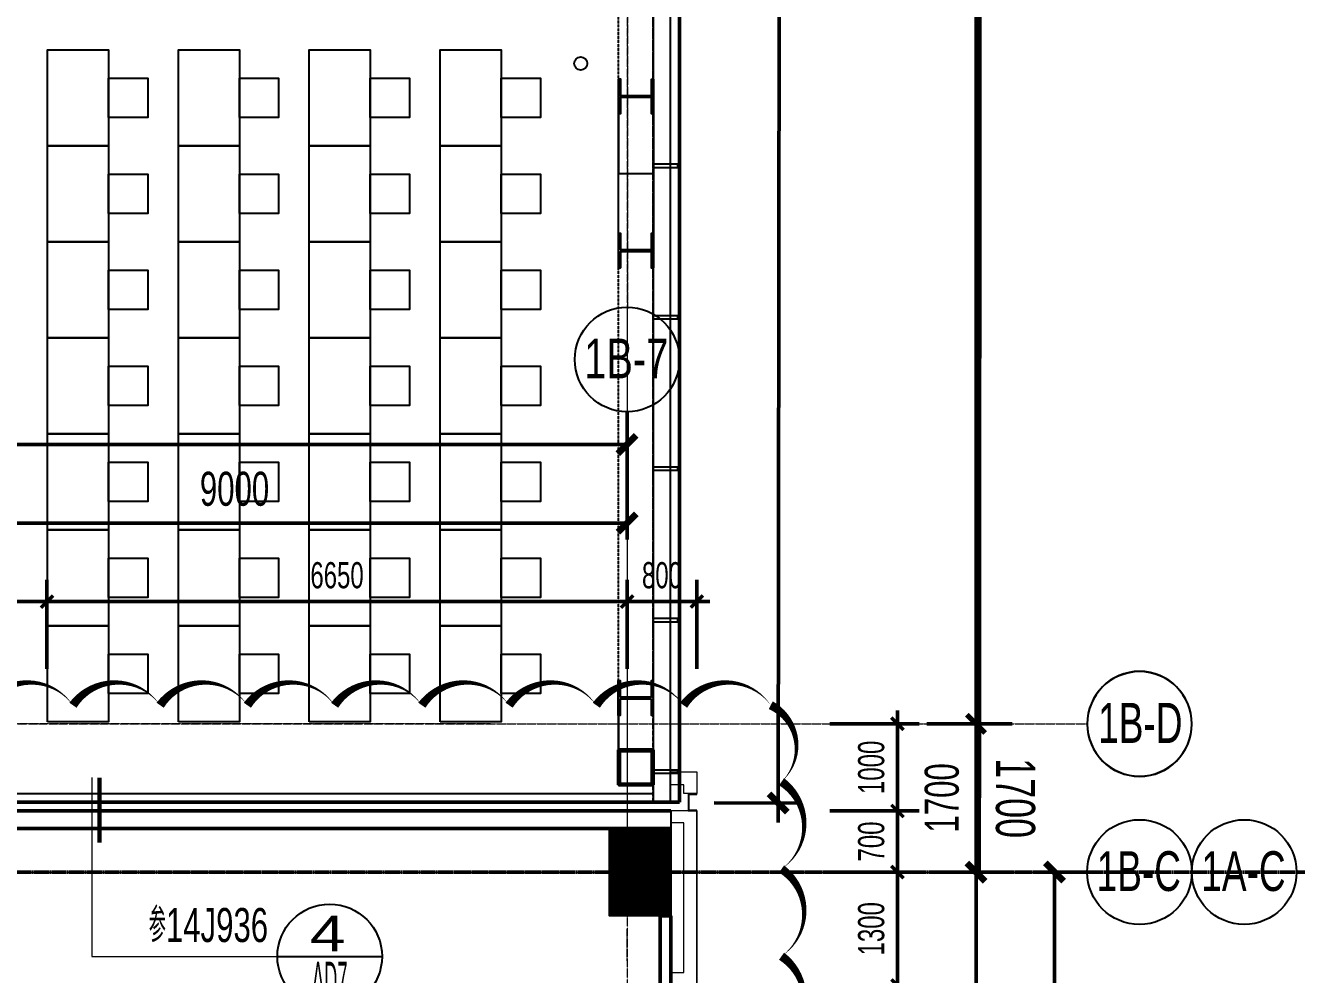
# Model space of a CAD drawing. Header units: millimetres. Extents: x 285006 to 3037698, y -2820855 to 192241.
# Drawn here: x 1102100 to 1116672, y 51791 to 62669 of the extents above; entities that cross this region are included whole.
import ezdxf
from ezdxf.enums import TextEntityAlignment as Align
from ezdxf.xclip import XClip

# ---------------------------------------------------------------- set-up
doc = ezdxf.new("R2010")
doc.units = ezdxf.units.MM
doc.header["$XCLIPFRAME"] = 2
doc.header["$PDMODE"] = 35
doc.header["$PDSIZE"] = -0.1
for name, pattern in [('1#B-6F$0$DOTE', [2.42, 2, -0.2, 0.02, -0.2]), ('1#C-6F$0$ACAD_ISO04W100', [30, 24, -3, 0, -3]), ('1#C-6F$0$CONTINOUS', [0]), ('1#C-6F$0$DASH', [0.35, 0.25, -0.1]), ('1#C-6F$0$DASHED2', [0.375, 0.25, -0.125]), ('1#C-6F$0$DOTE', [2.42, 2, -0.2, 0.02, -0.2]), ('ACAD_ISO02W100', [15, 12, -3]), ('DASH', [0.35, 0.25, -0.1]), ('GRID-1B-4~RF$0$DOTE', [2.42, 2, -0.2, 0.02, -0.2]), ('WALL-1C-6F-1$0$CONTINOUS', [0])]:
    doc.linetypes.add(name, pattern=pattern)
for name, color, linetype, lineweight in [('1#B-6F$0$A-ANNO-GRID', 10, '1#B-6F$0$DOTE', 18), ('1#B-6F$0$A-ANNO-GRID-DIMS', 117, 'Continuous', 18), ('1#B-6F$0$A-ANNO-SYMB', 4, 'Continuous', 25), ('1#B-6F$0$A-ANNO-TEXT', 7, 'Continuous', 25), ('1#B-6F$0$A-SHET-TEXT', 7, 'Continuous', 25), ('1#C-6F$0$A-ANNO-GRID', 10, '1#C-6F$0$DOTE', 18), ('1#C-6F$0$A-ANNO-GRID-DIMS', 117, 'Continuous', 18), ('1#C-6F$0$A-ANNO-SYMB', 4, 'Continuous', 25), ('1#C-6F$0$A-ANNO-TEXT', 7, 'Continuous', 25), ('1#C-6F$0$A-SHET-TEXT', 7, 'Continuous', 25), ('A-WALL-TEMP', 2, 'ACAD_ISO02W100', 50), ('DIM-1B-6F$0$A-ANNO-DIMS', 73, 'Continuous', 18), ('EXWALL-1B-6F$0$A-FLOR-UNDR', 11, 'Continuous', 18), ('EXWALL-1B-6F$0$A-SECT-MOLD1', 1, 'Continuous', 15), ('EXWALL-1B-6F$0$A-WALL-STON', 31, 'Continuous', 18), ('GRID-1B-4~RF$0$A-ANNO-GRID', 10, 'GRID-1B-4~RF$0$DOTE', 18), ('GRID-1B-4~RF$0$A-ANNO-GRID-DIMS', 117, 'Continuous', 18), ('GRID-1B-4~RF$0$A-ANNO-SYMB', 4, 'Continuous', 25), ('GRID-1B-4~RF$0$A-ANNO-TEXT', 7, 'Continuous', 25), ('GRID-1B-4~RF$0$A-SHET-TEXT', 7, 'Continuous', 25), ('WALL-1A1B-6F$0$A-WALL', 2, 'Continuous', 50), ('WALL-1C-6F-1$0$A-FLOR-UNDR', 11, 'Continuous', 18), ('WALL-1C-6F-1$0$A-WALL-GLAZ', 142, 'Continuous', 18), ('板边洞口-1C-6F$0$A-HOLE', 5, 'Continuous', 25), ('索引-1A1B-6F1$0$A-ANNO-BREA', 13, 'Continuous', 18), ('索引-1A1B-6F1$0$A-ANNO-SYMB', 4, 'Continuous', 25), ('索引-1A1B-6F1$0$A-ANNO-TEXT', 7, 'Continuous', 25)]:
    doc.layers.add(name, color=color, linetype=linetype, lineweight=lineweight)
for name, color, linetype in [('1#C-6F$0$0-XREF', 7, 'Continuous'), ('1#C-6F$0$0YG', 120, '1#C-6F$0$ACAD_ISO04W100'), ('1#C-6F$0$A-WALL', 2, 'Continuous'), ('1#C-6F$0$S-W-BEAMLINE', 4, '1#C-6F$0$DASHED2'), ('20230731变更修改', 41, 'Continuous'), ('4玻璃幕墙', 1, 'Continuous'), ('6铝型材', 8, 'Continuous'), ('COL-1A1B-4~12$0$S-PUB-COL', 6, 'Continuous'), ('COL-1A1B-4~12$0$S-PUB-COLHATCH', 8, 'Continuous'), ('FURN-1C-7F$0$I-FURN', 252, 'Continuous'), ('WALL-地台', 8, 'Continuous'), ('索引-1A1B-6F1$0$PUB_SYMB_TEXT', 7, 'Continuous')]:
    doc.layers.add(name, color=color, linetype=linetype)
doc.layers.add('1#C-6F$0$20201221墙身范围', color=6, linetype='Continuous', plot=False)
doc.styles.add('1#B-6F$0$HYGB2014', font='hygbsz.shx', dxfattribs={"width": 0.7, "bigfont": 'hygbhz.shx'})
doc.styles.add('1#B-6F$0$STANDARD', font='hygbsz.shx', dxfattribs={"width": 0.7, "bigfont": 'hygbhz.shx'})
doc.styles.add('1#C-6F$0$GPSHT', font='', dxfattribs={"width": 0.8})
doc.styles.add('1#C-6F$0$HYGB2014', font='hygbsz.shx', dxfattribs={"width": 0.7, "bigfont": 'hygbhz.shx'})
doc.styles.add('1#C-6F$0$HYGBSZ', font='hygbsz', dxfattribs={"width": 0.7, "bigfont": 'hygbhz'})
doc.styles.add('1#C-6F$0$Standard', font='gbenor.shx', dxfattribs={"bigfont": 'gbcbig.shx'})
doc.styles.add('DIM-1B-6F$0$HYGB2014', font='hygbsz.shx', dxfattribs={"width": 0.7, "bigfont": 'hygbhz.shx'})
doc.styles.add('GRID-1B-4~RF$0$HYGB2014', font='hygbsz.shx', dxfattribs={"width": 0.7, "bigfont": 'hygbhz.shx'})
doc.styles.add('GRID-1B-4~RF$0$STANDARD', font='hygbsz.shx', dxfattribs={"width": 0.7, "bigfont": 'hygbhz.shx'})
doc.styles.add('索引-1A1B-6F1$0$COMP', font='COMPLEX.shx', dxfattribs={"bigfont": 'hztxt'})
doc.styles.add('索引-1A1B-6F1$0$HYGB2014', font='hygbsz.shx', dxfattribs={"width": 0.7, "bigfont": 'hygbhz.shx'})
doc.styles.get('1#C-6F$0$GPSHT').set_extended_font_data('SimSun')
doc.linetypes.add('1#C-6F$0$HY_LINE', pattern='A,1,-0.08,["HY",1#C-6F$0$GPSHT,S=0.1,R=0,X=-0.05,Y=-0.05],-0.15', length=1.23)
doc.dimstyles.new('1#B-6F$0$HYDIMN150', dxfattribs={"dimscale": 1.5, "dimtxt": 300, "dimasz": 1, "dimexe": 250, "dimexo": 300, "dimgap": 0, "dimtad": 0, "dimdec": 0, "dimzin": 0, "dimdsep": 46, "dimtxsty": '1#B-6F$0$HYGB2014', "dimblk": '1#B-6F$0$_ArchTick', "dimcen": 0.09, "dimclrt": 7, "dimazin": 0, "dimtfac": 1, "dimtdec": 0, "dimtix": 1, "dimtmove": 2, "dimatfit": 3, "dimfxl": 1, "dimtvp": 1, "dimtolj": 1, "dimtzin": 0, "dimarcsym": 0})
doc.dimstyles.new('1#C-6F$0$DIMN150', dxfattribs={"dimscale": 1.5, "dimtxt": 260, "dimasz": 100, "dimexe": 150, "dimexo": 300, "dimgap": 100, "dimtad": 0, "dimdec": 0, "dimzin": 0, "dimdsep": 46, "dimtxsty": '1#C-6F$0$HYGBSZ', "dimblk": '1#C-6F$0$_ArchTick', "dimcen": 0.09, "dimdle": 150, "dimclrd": 256, "dimclre": 256, "dimclrt": 7, "dimazin": 0, "dimtfac": 1, "dimtdec": 0, "dimtix": 1, "dimtmove": 2, "dimatfit": 3, "dimldrblk": '1#C-6F$0$_ArchTick', "dimfxl": 250, "dimtvp": 1, "dimtolj": 1, "dimtzin": 0, "dimarcsym": 0})
doc.dimstyles.new('1#C-6F$0$HYDIMN150', dxfattribs={"dimscale": 1.5, "dimtxt": 300, "dimasz": 1, "dimexe": 250, "dimexo": 300, "dimgap": 0, "dimtad": 0, "dimdec": 0, "dimzin": 0, "dimdsep": 46, "dimtxsty": '1#C-6F$0$HYGB2014', "dimblk": '1#C-6F$0$_ArchTick', "dimcen": 0.09, "dimclrt": 7, "dimazin": 0, "dimtfac": 1, "dimtdec": 0, "dimtix": 1, "dimtmove": 2, "dimatfit": 3, "dimfxl": 1, "dimtvp": 1, "dimtolj": 1, "dimtzin": 0, "dimarcsym": 0})
doc.dimstyles.new('DIM-1B-6F$0$DIMN', dxfattribs={"dimtxt": 300, "dimasz": 100, "dimexe": 250, "dimexo": 300, "dimgap": 0, "dimtad": 0, "dimdec": 0, "dimzin": 0, "dimdsep": 46, "dimtxsty": 'DIM-1B-6F$0$HYGB2014', "dimblk": 'DIM-1B-6F$0$_archtick', "dimcen": 0.09, "dimdle": 150, "dimclrt": 7, "dimazin": 0, "dimtfac": 1, "dimtdec": 0, "dimtix": 1, "dimtmove": 2, "dimatfit": 3, "dimfxl": 1, "dimtvp": 1, "dimtolj": 1, "dimtzin": 0, "dimarcsym": 0})
doc.dimstyles.new('GRID-1B-4~RF$0$HYDIMN150', dxfattribs={"dimscale": 1.5, "dimtxt": 300, "dimasz": 1, "dimexe": 250, "dimexo": 300, "dimgap": 0, "dimtad": 0, "dimdec": 0, "dimzin": 0, "dimdsep": 46, "dimtxsty": 'GRID-1B-4~RF$0$HYGB2014', "dimblk": 'GRID-1B-4~RF$0$_archtick', "dimcen": 0.09, "dimclrt": 7, "dimazin": 0, "dimtfac": 1, "dimtdec": 0, "dimtix": 1, "dimtmove": 2, "dimatfit": 3, "dimfxl": 1, "dimtvp": 1, "dimtolj": 1, "dimtzin": 0, "dimarcsym": 0})

# ---------------------------------------------------------------- blocks, each defined once
blk = doc.blocks.new('WALL-1C-6F-1$0$mullion_____')
at = {"layer": '6铝型材'}
for p, q in [((-36798, -1713), (-36798, -1433)), ((-36798, -1433), (-36758, -1433)), ((-36758, -1713), (-36758, -1433)), ((-36798, -1713), (-36758, -1713)), ((-36778, -1713), (-36778, -1733))]:
    blk.add_line(p, q, dxfattribs=at)
blk = doc.blocks.new('WALL-1C-6F-1')
at = {"layer": '4玻璃幕墙'}
blk.add_lwpolyline([(98388635, 18768923), (98388635, 18793313)], dxfattribs=at)
at = {"layer": 'WALL-1C-6F-1$0$A-FLOR-UNDR', "linetype": 'WALL-1C-6F-1$0$CONTINOUS', "lineweight": -3, "ltscale": 3}
blk.add_line((98375185, 18769022), (98388435, 18769022), dxfattribs=at)
at = {"layer": 'WALL-地台', "linetype": 'DASH', "ltscale": 200}
for points in [[(98388435, 18768923), (98388435, 18793313)], [(98388735, 18768923), (98388735, 18793333)]]:
    blk.add_lwpolyline(points, dxfattribs=at)
at = {"layer": 'WALL-1C-6F-1$0$A-WALL-GLAZ', "lineweight": -3, "xscale": -1, "rotation": 89.99999957281068}
for p in [(98387002, 18739437), (98387002, 18737701), (98387002, 18735966), (98387002, 18734230), (98387002, 18732494)]:
    blk.add_blockref('WALL-1C-6F-1$0$mullion_____', p, dxfattribs=at)
blk = doc.blocks.new('1#C-6F$0$A$C346419F8')
at = {"layer": '1#C-6F$0$S-W-BEAMLINE', "color": 6, "linetype": '1#C-6F$0$CONTINOUS'}
for points in [[(0, 400), (0, 0), (400, 0), (400, 400)], [(20, 380), (20, 20), (380, 20), (380, 380)]]:
    blk.add_lwpolyline(points, close=True, dxfattribs=at)
blk = doc.blocks.new('1#C-6F$0$A$C13D20D7F')
at = {"layer": '1#C-6F$0$S-W-BEAMLINE', "color": 6, "linetype": '1#C-6F$0$CONTINOUS'}
blk.add_lwpolyline([(380, 200), (20, 200), (20, 13), (0, 13), (0, 413), (20, 413), (20, 225), (380, 225), (380, 413), (400, 413), (400, 13), (380, 13)], close=True, dxfattribs=at)
blk = doc.blocks.new('FURN-1C-7F$0$A$C16262FCD')
at = {"layer": 'FURN-1C-7F$0$I-FURN'}
for points in [[(-225, 700), (225, 700), (225, 1150), (-225, 1150)], [(-550, 0), (550, 0), (550, 700), (-550, 700)]]:
    blk.add_lwpolyline(points, close=True, dxfattribs=at)
blk = doc.blocks.new('A$C1E394068')
at = {"layer": 'FURN-1C-7F$0$I-FURN', "xscale": -0.9999999999999999, "rotation": 270}
for p in [(9789, -57478), (11289, -57478), (12789, -57478), (14289, -57478), (9789, -58578), (11289, -58578), (12789, -58578), (14289, -58578), (9789, -59678), (11289, -59678), (12789, -59678), (14289, -59678), (9789, -60778), (11289, -60778), (12789, -60778), (14289, -60778), (9789, -61878), (11289, -61878), (12789, -61878), (14289, -61878), (9789, -62978), (11289, -62978), (12789, -62978), (14289, -62978), (9789, -64078), (11289, -64078), (12789, -64078), (14289, -64078)]:
    blk.add_blockref('FURN-1C-7F$0$A$C16262FCD', p, dxfattribs=at)
blk = doc.blocks.new('A$C64C85CE8')
at = {"elevation": 0}
blk.add_lwpolyline([(80386.5, 23353.8), (94236.5, 23353.8), (94235.8, -30746.3), (80385.8, -30746.2)], close=True, dxfattribs=at)
at = {"layer": '1#C-6F$0$0YG', "color": 5, "linetype": '1#C-6F$0$HY_LINE', "ltscale": 3.5}
blk.add_circle((93105.2, -22278.8, 0), 75, dxfattribs=at)
at = {"layer": '1#C-6F$0$A-WALL', "color": 4, "linetype": '1#C-6F$0$DASH'}
for p, q in [((93535.8, -29350.8, 0), (93536.4, 22653.7, 0)), ((93935.8, -29350.8, 0), (93936.4, 22653.7, 0))]:
    blk.add_line(p, q, dxfattribs=at)
at = {"layer": '1#C-6F$0$S-W-BEAMLINE', "linetype": 'Continuous', "ltscale": 1.5}
for p, q in [((93535.8, -24224.1, 0), (93535.8, -22858, 0)), ((93935.8, -22858, 0), (93935.8, -24224.1, 0)), ((93535.8, -23541, 0), (93935.8, -23541.1, 0)), ((93535.7, -29750.8, 0), (93535.7, -30146.3, 0)), ((93935.7, -29750.8, 0), (93935.7, -30146.3, 0))]:
    blk.add_line(p, q, dxfattribs=at)
at = {"layer": '板边洞口-1C-6F$0$A-HOLE', "linetype": 'Continuous', "ltscale": 1.5, "elevation": 0}
blk.add_lwpolyline([(93935.7, -30746.8), (80685.7, -30746.7), (80686.3, 23053.3), (93936.3, 23053.2), (93935.7, -30746.8)], dxfattribs=at)
at = {"rotation": 359.999308722076}
blk.add_blockref('A$C1E394068', (77203.5, 34805.3, 0), dxfattribs=at)
at = {"layer": '1#C-6F$0$0-XREF', "ltscale": 1.5, "rotation": 359.999308722076}
for name, p in [('WALL-1C-6F-1', (-98294725.8, -18798481.9, 0)), ('1#C-6F$0$A$C13D20D7F', (93535.8, -22870.5, 0)), ('1#C-6F$0$A$C13D20D7F', (93535.8, -24636.6, 0)), ('1#C-6F$0$A$C13D20D7F', (93535.7, -29763.3, 0)), ('1#C-6F$0$A$C346419F8', (93535.7, -30546.3, 0))]:
    blk.add_blockref(name, p, dxfattribs=at)
blk = doc.blocks.new('1#C-6F$0$_axiso')
blk.add_circle((0, 0), 0.5)
at = {"layer": '1#C-6F$0$A-SHET-TEXT', "style": '1#C-6F$0$Standard', "width": 2.471841}
blk.add_attdef('A', text='', height=0.38, dxfattribs=at).set_placement((-0.41, -0.181), (0.395, -0.181), align=Align.FIT)
blk = doc.blocks.new('1#C-6F$0$_ArchTick')
at = {"const_width": 0.5}
blk.add_lwpolyline([(-0.7, -0.7), (0.7, 0.7)], dxfattribs=at)
blk = doc.blocks.new('*D550')
at = {"layer": '1#C-6F$0$A-ANNO-GRID-DIMS', "color": 0, "lineweight": -2, "transparency": 16777216}
for p, q in [((3479, 52600), (4413, 52600)), ((4038, 52600), (4038, 0)), ((3479, 0), (4413, 0))]:
    blk.add_line(p, q, dxfattribs=at)
at = {"layer": 'Defpoints', "color": 0, "transparency": 16777216}
for p in [(3029, 52600), (3029, 0), (4038, 0)]:
    blk.add_point(p, dxfattribs=at)
at = {"layer": '1#C-6F$0$A-ANNO-GRID-DIMS', "color": 0, "lineweight": -2, "transparency": 16777216, "xscale": 1.5, "yscale": 1.5, "zscale": 1.5}
for p, rotation in [((4038, 52600), 90), ((4038, 0), 270)]:
    blk.add_blockref('1#C-6F$0$_ArchTick', p, dxfattribs=dict(at, rotation=rotation))
at = {"layer": '1#C-6F$0$A-ANNO-GRID-DIMS', "color": 7, "lineweight": -3, "transparency": 16777216, "insert": (4450, 26300), "char_height": 450, "attachment_point": 5, "rotation": 270, "style": '1#C-6F$0$HYGB2014'}
blk.add_mtext('\\A1;52600', dxfattribs=at)
blk = doc.blocks.new('*D551')
at = {"layer": '1#C-6F$0$A-ANNO-GRID-DIMS', "color": 0, "lineweight": -2, "transparency": 16777216}
for p, q in [((3479, 0), (4413, 0)), ((4038, 0), (4038, -1700)), ((3479, -1700), (4413, -1700))]:
    blk.add_line(p, q, dxfattribs=at)
at = {"layer": 'Defpoints', "color": 0, "transparency": 16777216}
for p in [(3029, 0), (3029, -1700), (4038, -1700)]:
    blk.add_point(p, dxfattribs=at)
at = {"layer": '1#C-6F$0$A-ANNO-GRID-DIMS', "color": 0, "lineweight": -2, "transparency": 16777216, "xscale": 1.5, "yscale": 1.5, "zscale": 1.5}
for p, rotation in [((4038, 0), 90), ((4038, -1700), 270)]:
    blk.add_blockref('1#C-6F$0$_ArchTick', p, dxfattribs=dict(at, rotation=rotation))
at = {"layer": '1#C-6F$0$A-ANNO-GRID-DIMS', "color": 7, "lineweight": -3, "transparency": 16777216, "insert": (4450, -850), "char_height": 450, "attachment_point": 5, "rotation": 270, "style": '1#C-6F$0$HYGB2014'}
blk.add_mtext('\\A1;1700', dxfattribs=at)
blk = doc.blocks.new('*D703')
at = {"layer": '1#C-6F$0$20201221墙身范围', "lineweight": -2, "transparency": 16777216}
for p, q in [((1731, 20967), (1764, 43389)), ((1032, 43165), (1989, 43164)), ((1000, 21193), (1957, 21191))]:
    blk.add_line(p, q, dxfattribs=at)
at = {"layer": 'Defpoints', "color": 0, "transparency": 16777216}
for p in [(582, 43166, 0), (1764, 43164), (550, 21193, 0)]:
    blk.add_point(p, dxfattribs=at)
at = {"layer": '1#C-6F$0$20201221墙身范围', "lineweight": -2, "transparency": 16777216, "xscale": 150, "yscale": 150, "zscale": 150}
for p, rotation in [((1764, 43164), 89.91620037923103), ((1732, 21192), 269.916200379231)]:
    blk.add_blockref('1#C-6F$0$_ArchTick', p, dxfattribs=dict(at, rotation=rotation))
at = {"layer": '1#C-6F$0$20201221墙身范围', "color": 7, "transparency": 16777216, "insert": (1251, 32179), "char_height": 375, "attachment_point": 5, "rotation": 89.9162, "style": '1#C-6F$0$HYGBSZ'}
blk.add_mtext('\\A1;{\\fSimSun|b0|i0|c134|p2;\\W0.7;参墙身14}', dxfattribs=at)
blk = doc.blocks.new('A$C008C76B7')
at = {"color": 1}
blk.add_lwpolyline([(45714, -600), (45580, -600), (45580, -1400), (45700, -1400), (45700, -600)], dxfattribs=at)
blk = doc.blocks.new('索引-1A1B-6F1$0$_index')
blk.add_line((-0.5, 0), (0.5, 0))
blk.add_circle((0, 0), 0.5)
at = {"layer": '索引-1A1B-6F1$0$PUB_SYMB_TEXT', "style": '索引-1A1B-6F1$0$COMP'}
for tag, width, p, p2 in [('1', 2.333333, (-0.17, 0.05), (0.17, 0.05)), ('-', 1.166667, (-0.17, -0.39), (0.17, -0.39))]:
    blk.add_attdef(tag, text='', height=0.34, dxfattribs=dict(at, width=width)).set_placement(p, p2, align=Align.FIT)
blk = doc.blocks.new('索引-1A1B-6F1')
at = {"layer": '索引-1A1B-6F1$0$A-ANNO-BREA'}
for p, q in [((98381998, 18769205), (98381998, 18767155)), ((98381998, 18767155), (98384332, 18767155))]:
    blk.add_line(p, q, dxfattribs=at)
at = {"layer": '索引-1A1B-6F1$0$A-ANNO-BREA', "const_width": 50}
blk.add_lwpolyline([(98382086, 18768460), (98382086, 18769205)], dxfattribs=at)
at = {"layer": '索引-1A1B-6F1$0$A-ANNO-SYMB', "lineweight": -3}
ref = blk.add_blockref('索引-1A1B-6F1$0$_index', (98384726, 18767155), dxfattribs=dict(at, xscale=1200, yscale=1200, zscale=1200))
ref.add_attrib('1', '4', dxfattribs={"layer": '索引-1A1B-6F1$0$A-ANNO-TEXT', "height": 408, "style": '索引-1A1B-6F1$0$HYGB2014', "width": 1.4}).set_placement((98384499, 18767215), (98384907, 18767215), align=Align.FIT)
ref.add_attrib('-', 'AD7', dxfattribs={"layer": '索引-1A1B-6F1$0$A-ANNO-TEXT', "height": 408, "style": '索引-1A1B-6F1$0$HYGB2014', "width": 0.368421}).set_placement((98384522, 18766687), (98384930, 18766687), align=Align.FIT)
at = {"layer": '索引-1A1B-6F1$0$A-ANNO-TEXT', "style": '索引-1A1B-6F1$0$HYGB2014', "width": 0.7}
blk.add_text('参14J936', height=390, dxfattribs=at).set_placement((98384020, 18767203), align=Align.BOTTOM_RIGHT)
blk = doc.blocks.new('1#B-6F$0$_axiso')
blk.add_circle((0, 0), 0.5)
at = {"layer": '1#B-6F$0$A-SHET-TEXT', "style": '1#B-6F$0$STANDARD', "width": 2.471841}
blk.add_attdef('A', text='', height=0.38, dxfattribs=at).set_placement((-0.41, -0.181), (0.395, -0.181), align=Align.FIT)
blk = doc.blocks.new('1#B-6F$0$_ArchTick')
at = {"const_width": 0.4}
blk.add_lwpolyline([(-0.7, -0.7), (0.7, 0.7)], dxfattribs=at)
blk = doc.blocks.new('*D621')
at = {"layer": '1#B-6F$0$A-ANNO-GRID-DIMS', "color": 0, "lineweight": -2, "transparency": 16777216}
for p, q in [((3436, 52600), (4375, 52600)), ((4000, 52600), (4000, 0)), ((3809, 0), (4375, 0))]:
    blk.add_line(p, q, dxfattribs=at)
at = {"layer": 'Defpoints', "color": 0, "transparency": 16777216}
for p in [(2986, 52600), (3359, 0), (4000, 0)]:
    blk.add_point(p, dxfattribs=at)
at = {"layer": '1#B-6F$0$A-ANNO-GRID-DIMS', "color": 0, "lineweight": -2, "transparency": 16777216, "xscale": 150, "yscale": 150, "zscale": 150}
for p, rotation in [((4000, 52600), 90), ((4000, 0), 270)]:
    blk.add_blockref('1#B-6F$0$_ArchTick', p, dxfattribs=dict(at, rotation=rotation))
at = {"layer": '1#B-6F$0$A-ANNO-GRID-DIMS', "color": 7, "lineweight": -3, "transparency": 16777216, "insert": (3610, 26300), "char_height": 390, "attachment_point": 5, "rotation": 90, "style": '1#B-6F$0$HYGB2014'}
blk.add_mtext('\\A1;52600', dxfattribs=at)
blk = doc.blocks.new('*D625')
at = {"layer": '1#B-6F$0$A-ANNO-GRID-DIMS', "color": 0, "lineweight": -2, "transparency": 16777216}
for p, q in [((3436, 0), (4375, 0)), ((4000, 0), (4000, -1700)), ((3809, -1700), (4375, -1700))]:
    blk.add_line(p, q, dxfattribs=at)
at = {"layer": 'Defpoints', "color": 0, "transparency": 16777216}
for p in [(2986, 0), (3359, -1700), (4000, -1700)]:
    blk.add_point(p, dxfattribs=at)
at = {"layer": '1#B-6F$0$A-ANNO-GRID-DIMS', "color": 0, "lineweight": -2, "transparency": 16777216, "xscale": 150, "yscale": 150, "zscale": 150}
for p, rotation in [((4000, 0), 90), ((4000, -1700), 270)]:
    blk.add_blockref('1#B-6F$0$_ArchTick', p, dxfattribs=dict(at, rotation=rotation))
at = {"layer": '1#B-6F$0$A-ANNO-GRID-DIMS', "color": 7, "lineweight": -3, "transparency": 16777216, "insert": (3610, -850), "char_height": 390, "attachment_point": 5, "rotation": 90, "style": '1#B-6F$0$HYGB2014'}
blk.add_mtext('\\A1;1700', dxfattribs=at)
blk = doc.blocks.new('DIM-1B-6F$0$_archtick')
at = {"const_width": 0.4}
blk.add_lwpolyline([(-0.7, -0.7), (0.7, 0.7)], dxfattribs=at)
blk = doc.blocks.new('*D835')
at = {"layer": 'Defpoints', "color": 0, "transparency": 16777216}
for p in [(-6650, 23500), (-8150, 22429), (-6650, 22429)]:
    blk.add_point(p, dxfattribs=at)
at = {"layer": 'DIM-1B-6F$0$A-ANNO-DIMS', "color": 0, "lineweight": -2, "transparency": 16777216}
for p, q in [((-8150, 22729), (-8150, 23750)), ((-6650, 22729), (-6650, 23750)), ((-8300, 23500), (-6500, 23500))]:
    blk.add_line(p, q, dxfattribs=at)
at = {"layer": 'DIM-1B-6F$0$A-ANNO-DIMS', "color": 0, "lineweight": -2, "transparency": 16777216, "xscale": 100, "yscale": 100, "zscale": 100, "rotation": 180}
blk.add_blockref('DIM-1B-6F$0$_archtick', (-8150, 23500), dxfattribs=at)
at = {"layer": 'DIM-1B-6F$0$A-ANNO-DIMS', "color": 0, "lineweight": -2, "transparency": 16777216, "xscale": 100, "yscale": 100, "zscale": 100}
blk.add_blockref('DIM-1B-6F$0$_archtick', (-6650, 23500), dxfattribs=at)
at = {"layer": 'DIM-1B-6F$0$A-ANNO-DIMS', "color": 7, "transparency": 16777216, "insert": (-7400, 23800), "char_height": 300, "attachment_point": 5, "style": 'DIM-1B-6F$0$HYGB2014'}
blk.add_mtext('\\A1;1500', dxfattribs=at)
blk = doc.blocks.new('*D836')
at = {"layer": 'Defpoints', "color": 0, "transparency": 16777216}
for p in [(0, 23500), (-6650, 22429), (0, 22429)]:
    blk.add_point(p, dxfattribs=at)
at = {"layer": 'DIM-1B-6F$0$A-ANNO-DIMS', "color": 0, "lineweight": -2, "transparency": 16777216}
for p, q in [((-6650, 22729), (-6650, 23750)), ((0, 22729), (0, 23750)), ((-6800, 23500), (150, 23500))]:
    blk.add_line(p, q, dxfattribs=at)
at = {"layer": 'DIM-1B-6F$0$A-ANNO-DIMS', "color": 0, "lineweight": -2, "transparency": 16777216, "xscale": 100, "yscale": 100, "zscale": 100, "rotation": 180}
blk.add_blockref('DIM-1B-6F$0$_archtick', (-6650, 23500), dxfattribs=at)
at = {"layer": 'DIM-1B-6F$0$A-ANNO-DIMS', "color": 0, "lineweight": -2, "transparency": 16777216, "xscale": 100, "yscale": 100, "zscale": 100}
blk.add_blockref('DIM-1B-6F$0$_archtick', (0, 23500), dxfattribs=at)
at = {"layer": 'DIM-1B-6F$0$A-ANNO-DIMS', "color": 7, "transparency": 16777216, "insert": (-3325, 23800), "char_height": 300, "attachment_point": 5, "style": 'DIM-1B-6F$0$HYGB2014'}
blk.add_mtext('\\A1;6650', dxfattribs=at)
blk = doc.blocks.new('*D837')
at = {"layer": 'Defpoints', "color": 0, "transparency": 16777216}
for p in [(800, 23500), (0, 22429), (800, 22429)]:
    blk.add_point(p, dxfattribs=at)
at = {"layer": 'DIM-1B-6F$0$A-ANNO-DIMS', "color": 0, "lineweight": -2, "transparency": 16777216}
for p, q in [((0, 22729), (0, 23750)), ((800, 22729), (800, 23750)), ((-150, 23500), (950, 23500))]:
    blk.add_line(p, q, dxfattribs=at)
at = {"layer": 'DIM-1B-6F$0$A-ANNO-DIMS', "color": 0, "lineweight": -2, "transparency": 16777216, "xscale": 100, "yscale": 100, "zscale": 100, "rotation": 180}
blk.add_blockref('DIM-1B-6F$0$_archtick', (0, 23500), dxfattribs=at)
at = {"layer": 'DIM-1B-6F$0$A-ANNO-DIMS', "color": 0, "lineweight": -2, "transparency": 16777216, "xscale": 100, "yscale": 100, "zscale": 100}
blk.add_blockref('DIM-1B-6F$0$_archtick', (800, 23500), dxfattribs=at)
at = {"layer": 'DIM-1B-6F$0$A-ANNO-DIMS', "color": 7, "transparency": 16777216, "insert": (400, 23800), "char_height": 300, "attachment_point": 5, "style": 'DIM-1B-6F$0$HYGB2014'}
blk.add_mtext('\\A1;800', dxfattribs=at)
blk = doc.blocks.new('*D852')
at = {"layer": 'Defpoints', "color": 0, "transparency": 16777216}
for p in [(2026, 20400), (3100, 20400), (2026, 19100)]:
    blk.add_point(p, dxfattribs=at)
at = {"layer": 'DIM-1B-6F$0$A-ANNO-DIMS', "color": 0, "lineweight": -2, "transparency": 16777216}
for p, q in [((3100, 18950), (3100, 20550)), ((2326, 20400), (3350, 20400)), ((2326, 19100), (3350, 19100))]:
    blk.add_line(p, q, dxfattribs=at)
at = {"layer": 'DIM-1B-6F$0$A-ANNO-DIMS', "color": 0, "lineweight": -2, "transparency": 16777216, "xscale": 100, "yscale": 100, "zscale": 100}
for p, rotation in [((3100, 20400), 90), ((3100, 19100), 270)]:
    blk.add_blockref('DIM-1B-6F$0$_archtick', p, dxfattribs=dict(at, rotation=rotation))
at = {"layer": 'DIM-1B-6F$0$A-ANNO-DIMS', "color": 7, "transparency": 16777216, "insert": (2800, 19750), "char_height": 300, "attachment_point": 5, "rotation": 90, "style": 'DIM-1B-6F$0$HYGB2014'}
blk.add_mtext('\\A1;1300', dxfattribs=at)
blk = doc.blocks.new('*D853')
at = {"layer": 'Defpoints', "color": 0, "transparency": 16777216}
for p in [(2026, 21100), (3100, 21100), (2026, 20400)]:
    blk.add_point(p, dxfattribs=at)
at = {"layer": 'DIM-1B-6F$0$A-ANNO-DIMS', "color": 0, "lineweight": -2, "transparency": 16777216}
for p, q in [((3100, 20250), (3100, 21250)), ((2326, 21100), (3350, 21100)), ((2326, 20400), (3350, 20400))]:
    blk.add_line(p, q, dxfattribs=at)
at = {"layer": 'DIM-1B-6F$0$A-ANNO-DIMS', "color": 0, "lineweight": -2, "transparency": 16777216, "xscale": 100, "yscale": 100, "zscale": 100}
for p, rotation in [((3100, 21100), 90), ((3100, 20400), 270)]:
    blk.add_blockref('DIM-1B-6F$0$_archtick', p, dxfattribs=dict(at, rotation=rotation))
at = {"layer": 'DIM-1B-6F$0$A-ANNO-DIMS', "color": 7, "transparency": 16777216, "insert": (2800, 20750), "char_height": 300, "attachment_point": 5, "rotation": 90, "style": 'DIM-1B-6F$0$HYGB2014'}
blk.add_mtext('\\A1;700', dxfattribs=at)
blk = doc.blocks.new('*D854')
at = {"layer": 'Defpoints', "color": 0, "transparency": 16777216}
for p in [(2026, 22100), (3100, 22100), (2026, 21100)]:
    blk.add_point(p, dxfattribs=at)
at = {"layer": 'DIM-1B-6F$0$A-ANNO-DIMS', "color": 0, "lineweight": -2, "transparency": 16777216}
for p, q in [((3100, 20950), (3100, 22250)), ((2326, 22100), (3350, 22100)), ((2326, 21100), (3350, 21100))]:
    blk.add_line(p, q, dxfattribs=at)
at = {"layer": 'DIM-1B-6F$0$A-ANNO-DIMS', "color": 0, "lineweight": -2, "transparency": 16777216, "xscale": 100, "yscale": 100, "zscale": 100}
for p, rotation in [((3100, 22100), 90), ((3100, 21100), 270)]:
    blk.add_blockref('DIM-1B-6F$0$_archtick', p, dxfattribs=dict(at, rotation=rotation))
at = {"layer": 'DIM-1B-6F$0$A-ANNO-DIMS', "color": 7, "transparency": 16777216, "insert": (2800, 21600), "char_height": 300, "attachment_point": 5, "rotation": 90, "style": 'DIM-1B-6F$0$HYGB2014'}
blk.add_mtext('\\A1;1000', dxfattribs=at)
blk = doc.blocks.new('结构留洞-1#AB-6F')
at = {"layer": 'Defpoints'}
blk.add_lwpolyline([(91100, 20900), (103000, 20900), (103000, 20800), (107150, 20800), (107150, 21100), (120900, 21100), (120900, 20900), (120900, 20900), (120900, -500), (120200, -500), (120200, -400), (111750, -400), (111750, -500), (111050, -500), (111050, -400), (102753, -400), (102753, -500), (102050, -500)], dxfattribs=at)
blk = doc.blocks.new('EXWALL-1B-6F')
at = {"layer": 'EXWALL-1B-6F$0$A-FLOR-UNDR'}
blk.add_lwpolyline([(98388935, 18768822), (98388935, 18747022)], dxfattribs=at)
at = {"layer": 'EXWALL-1B-6F$0$A-SECT-MOLD1'}
blk.add_lwpolyline([(98388935, 18768832), (98388845, 18768832), (98388845, 18769012), (98388935, 18769012), (98388935, 18769022), (98388835, 18769022), (98388835, 18768822), (98388935, 18768822)], close=True, dxfattribs=at)
at = {"layer": 'EXWALL-1B-6F$0$A-WALL-STON'}
blk.add_lwpolyline([(98388635, 18769272), (98388935, 18769272), (98388935, 18769022), (98388785, 18769022), (98388785, 18769122), (98388635, 18769122)], close=True, dxfattribs=at)
for points in [[(98388635, 18766822), (98388935, 18766822), (98388935, 18768822), (98388635, 18768822)], [(98388635, 18766972), (98388785, 18766972), (98388785, 18768685), (98388635, 18768685)]]:
    blk.add_lwpolyline(points, dxfattribs=at)
blk = doc.blocks.new('COL-1A1B-4~12')
at = {"layer": 'COL-1A1B-4~12$0$S-PUB-COLHATCH'}
h = blk.add_hatch(dxfattribs=at)
h.set_pattern_fill('ANSI31', color=256)
h.set_pattern_definition([(45, (121936.15705, 5250.88745), (-0.08838834764832, 0.08838834764832), [])])
h.paths.add_polyline_path([(98387935, 18767622), (98388635, 18767622), (98388635, 18768622), (98387935, 18768622)])
at = {"layer": 'COL-1A1B-4~12$0$S-PUB-COL'}
blk.add_lwpolyline([(98387935, 18768622), (98388635, 18768622), (98388635, 18767622), (98387935, 18767622)], close=True, dxfattribs=at)
blk = doc.blocks.new('GRID-1B-4~RF$0$_archtick')
at = {"const_width": 0.5}
blk.add_lwpolyline([(-0.7, -0.7), (0.7, 0.7)], dxfattribs=at)
blk = doc.blocks.new('*D637')
at = {"layer": 'Defpoints', "color": 0, "transparency": 16777216}
for p in [(98391494, 18768122), (98391494, 18759122), (98392135, 18759122)]:
    blk.add_point(p, dxfattribs=at)
at = {"layer": 'GRID-1B-4~RF$0$A-ANNO-GRID-DIMS', "color": 0, "lineweight": -2, "transparency": 16777216}
for p, q in [((98391944, 18768122), (98392510, 18768122)), ((98392135, 18768122), (98392135, 18759122)), ((98391944, 18759122), (98392510, 18759122))]:
    blk.add_line(p, q, dxfattribs=at)
at = {"layer": 'GRID-1B-4~RF$0$A-ANNO-GRID-DIMS', "color": 0, "lineweight": -2, "transparency": 16777216, "xscale": 150, "yscale": 150, "zscale": 150}
for p, rotation in [((98392135, 18768122), 90), ((98392135, 18759122), 270)]:
    blk.add_blockref('GRID-1B-4~RF$0$_archtick', p, dxfattribs=dict(at, rotation=rotation))
at = {"layer": 'GRID-1B-4~RF$0$A-ANNO-GRID-DIMS', "color": 7, "lineweight": -3, "transparency": 16777216, "insert": (98391745, 18763622), "char_height": 390, "attachment_point": 5, "rotation": 90, "style": 'GRID-1B-4~RF$0$HYGB2014'}
blk.add_mtext('\\A1;9000', dxfattribs=at)
blk = doc.blocks.new('*D638')
at = {"layer": 'Defpoints', "color": 0, "transparency": 16777216}
for p in [(98392394, 18768122), (98392394, 18747722), (98393035, 18747722)]:
    blk.add_point(p, dxfattribs=at)
at = {"layer": 'GRID-1B-4~RF$0$A-ANNO-GRID-DIMS', "color": 0, "lineweight": -2, "transparency": 16777216}
for p, q in [((98392844, 18768122), (98393410, 18768122)), ((98393035, 18768122), (98393035, 18747722)), ((98392844, 18747722), (98393410, 18747722))]:
    blk.add_line(p, q, dxfattribs=at)
at = {"layer": 'GRID-1B-4~RF$0$A-ANNO-GRID-DIMS', "color": 0, "lineweight": -2, "transparency": 16777216, "xscale": 150, "yscale": 150, "zscale": 150}
for p, rotation in [((98393035, 18768122), 90), ((98393035, 18747722), 270)]:
    blk.add_blockref('GRID-1B-4~RF$0$_archtick', p, dxfattribs=dict(at, rotation=rotation))
at = {"layer": 'GRID-1B-4~RF$0$A-ANNO-GRID-DIMS', "color": 7, "lineweight": -3, "transparency": 16777216, "insert": (98392645, 18757922), "char_height": 390, "attachment_point": 5, "rotation": 90, "style": 'GRID-1B-4~RF$0$HYGB2014'}
blk.add_mtext('\\A1;20400', dxfattribs=at)
blk = doc.blocks.new('*D645')
at = {"layer": 'Defpoints', "color": 0, "transparency": 16777216}
for p in [(98388135, 18772122), (98379135, 18771482), (98388135, 18771482)]:
    blk.add_point(p, dxfattribs=at)
at = {"layer": 'GRID-1B-4~RF$0$A-ANNO-GRID-DIMS', "color": 0, "lineweight": -2, "transparency": 16777216}
for p, q in [((98379135, 18771932), (98379135, 18772497)), ((98388135, 18771932), (98388135, 18772497)), ((98379135, 18772122), (98388135, 18772122))]:
    blk.add_line(p, q, dxfattribs=at)
at = {"layer": 'GRID-1B-4~RF$0$A-ANNO-GRID-DIMS', "color": 0, "lineweight": -2, "transparency": 16777216, "xscale": 150, "yscale": 150, "zscale": 150, "rotation": 180}
blk.add_blockref('GRID-1B-4~RF$0$_archtick', (98379135, 18772122), dxfattribs=at)
at = {"layer": 'GRID-1B-4~RF$0$A-ANNO-GRID-DIMS', "color": 0, "lineweight": -2, "transparency": 16777216, "xscale": 150, "yscale": 150, "zscale": 150}
blk.add_blockref('GRID-1B-4~RF$0$_archtick', (98388135, 18772122), dxfattribs=at)
at = {"layer": 'GRID-1B-4~RF$0$A-ANNO-GRID-DIMS', "color": 7, "lineweight": -3, "transparency": 16777216, "insert": (98383635, 18772512), "char_height": 390, "attachment_point": 5, "style": 'GRID-1B-4~RF$0$HYGB2014'}
blk.add_mtext('\\A1;9000', dxfattribs=at)
blk = doc.blocks.new('*D648')
at = {"layer": 'Defpoints', "color": 0, "transparency": 16777216}
for p in [(98388135, 18773022), (98334135, 18771782), (98388135, 18771782)]:
    blk.add_point(p, dxfattribs=at)
at = {"layer": 'GRID-1B-4~RF$0$A-ANNO-GRID-DIMS', "color": 0, "lineweight": -2, "transparency": 16777216}
for p, q in [((98334135, 18772232), (98334135, 18773397)), ((98388135, 18772232), (98388135, 18773397)), ((98334135, 18773022), (98388135, 18773022))]:
    blk.add_line(p, q, dxfattribs=at)
at = {"layer": 'GRID-1B-4~RF$0$A-ANNO-GRID-DIMS', "color": 0, "lineweight": -2, "transparency": 16777216, "xscale": 150, "yscale": 150, "zscale": 150, "rotation": 180}
blk.add_blockref('GRID-1B-4~RF$0$_archtick', (98334135, 18773022), dxfattribs=at)
at = {"layer": 'GRID-1B-4~RF$0$A-ANNO-GRID-DIMS', "color": 0, "lineweight": -2, "transparency": 16777216, "xscale": 150, "yscale": 150, "zscale": 150}
blk.add_blockref('GRID-1B-4~RF$0$_archtick', (98388135, 18773022), dxfattribs=at)
at = {"layer": 'GRID-1B-4~RF$0$A-ANNO-GRID-DIMS', "color": 7, "lineweight": -3, "transparency": 16777216, "insert": (98362602, 18773412), "char_height": 390, "attachment_point": 5, "style": 'GRID-1B-4~RF$0$HYGB2014'}
blk.add_mtext('\\A1;54000', dxfattribs=at)
blk = doc.blocks.new('GRID-1B-4~RF$0$_axiso')
blk.add_circle((0, 0), 0.5)
at = {"layer": 'GRID-1B-4~RF$0$A-SHET-TEXT', "style": 'GRID-1B-4~RF$0$STANDARD', "width": 2.471841}
blk.add_attdef('A', text='', height=0.38, dxfattribs=at).set_placement((-0.41, -0.181), (0.395, -0.181), align=Align.FIT)
blk = doc.blocks.new('1#C-6F$0$A$C465C26A5')
at = {"layer": '1#C-6F$0$A-ANNO-GRID', "ltscale": 1.5}
for p, q in [((0, 56496.4), (0, -2715.8)), ((-15865.9, 0), (5275, 0))]:
    blk.add_line(p, q, dxfattribs=at)
at = {"layer": '1#C-6F$0$A-ANNO-SYMB'}
ref = blk.add_blockref('1#C-6F$0$_axiso', (5875, 0), dxfattribs=dict(at, xscale=-1200, yscale=1200))
ref.add_attrib('A', '1B-D', dxfattribs={"layer": '1#C-6F$0$A-ANNO-TEXT', "height": 456, "style": '1#C-6F$0$HYGB2014', "width": 0.577833}).set_placement((5401, -217), (6367.1, -217), align=Align.FIT)
at = {"layer": '1#C-6F$0$A-ANNO-GRID-DIMS', "color": 117, "lineweight": -3}
for base, p1, p2, picture, middle in [((4037.7, 0), (3029.3, 52600), (3029.3, 0), '*D550', (4450.2, 26300)), ((4037.7, -1700), (3029.3, 0), (3029.3, -1700), '*D551', (4450.2, -850))]:
    dim = blk.add_linear_dim(base=base, p1=p1, p2=p2, angle=270, dimstyle='1#C-6F$0$HYDIMN150', dxfattribs=at)
    dim.commit()
    dim.dimension.update_dxf_attribs({"geometry": picture, "text_midpoint": middle, "dimtype": 129, "text_rotation": 270})
blk = doc.blocks.new('1#B-6F$0$A$C465C26A5')
at = {"layer": '1#B-6F$0$A-ANNO-GRID', "ltscale": 1.5}
for p, q in [((0, 56496.4), (0, -2715.8)), ((-15865.9, 0), (5275, 0))]:
    blk.add_line(p, q, dxfattribs=at)
at = {"layer": '1#B-6F$0$A-ANNO-SYMB'}
ref = blk.add_blockref('1#B-6F$0$_axiso', (5875, 0), dxfattribs=dict(at, xscale=-1200, yscale=1200))
ref.add_attrib('A', '1B-D', dxfattribs={"layer": '1#B-6F$0$A-ANNO-TEXT', "height": 456, "style": '1#B-6F$0$HYGB2014', "width": 0.577833}).set_placement((5401, -217), (6367.1, -217), align=Align.FIT)
at = {"layer": '1#B-6F$0$A-ANNO-GRID-DIMS', "color": 117, "lineweight": -3}
for base, p1, p2, picture, middle in [((4000, 0), (2985.6, 52600), (3359.4, 0), '*D621', (3610, 26300)), ((4000, -1700), (2985.6, 0), (3359.4, -1700), '*D625', (3610, -850))]:
    dim = blk.add_linear_dim(base=base, p1=p1, p2=p2, angle=270, dimstyle='1#B-6F$0$HYDIMN150', override={"dimtxt": 260, "dimasz": 100}, dxfattribs=at)
    dim.commit()
    dim.dimension.update_dxf_attribs({"geometry": picture, "text_midpoint": middle})
blk = doc.blocks.new('GRID-1B-4~RF')
at = {"layer": 'GRID-1B-4~RF$0$A-ANNO-GRID', "ltscale": 1.5}
for p, q in [((98388135, 18773397.1), (98388135, 18742447.1)), ((98317235, 18768122.1), (98393410, 18768122.1))]:
    blk.add_line(p, q, dxfattribs=at)
at = {"layer": 'GRID-1B-4~RF$0$A-ANNO-SYMB'}
ref = blk.add_blockref('GRID-1B-4~RF$0$_axiso', (98388135, 18773997.1), dxfattribs=dict(at, xscale=1200, yscale=1200))
ref.add_attrib('A', '1B-7', dxfattribs={"layer": 'GRID-1B-4~RF$0$A-ANNO-TEXT', "height": 456, "style": 'GRID-1B-4~RF$0$HYGB2014', "width": 0.577833}).set_placement((98387642.9, 18773780.1), (98388609, 18773780.1), align=Align.FIT)
ref = blk.add_blockref('GRID-1B-4~RF$0$_axiso', (98394010, 18768122.1), dxfattribs=dict(at, xscale=1200, yscale=1200))
ref.add_attrib('A', '1B-C', dxfattribs={"layer": 'GRID-1B-4~RF$0$A-ANNO-TEXT', "height": 456, "style": 'GRID-1B-4~RF$0$HYGB2014', "width": 0.570425}).set_placement((98393517.9, 18767905.1), (98394484, 18767905.1), align=Align.FIT)
ref = blk.add_blockref('GRID-1B-4~RF$0$_axiso', (98395210, 18768122.1), dxfattribs=dict(at, xscale=1200, yscale=1200))
ref.add_attrib('A', '1A-C', dxfattribs={"layer": 'GRID-1B-4~RF$0$A-ANNO-TEXT', "height": 456, "style": 'GRID-1B-4~RF$0$HYGB2014', "width": 0.563204}).set_placement((98394717.9, 18767905.1), (98395684, 18767905.1), align=Align.FIT)
at = {"layer": 'GRID-1B-4~RF$0$A-ANNO-GRID-DIMS', "color": 117, "lineweight": -3}
dim = blk.add_linear_dim(base=(98388135, 18773022.1), p1=(98334135, 18771781.5), p2=(98388135, 18771781.5), dimstyle='GRID-1B-4~RF$0$HYDIMN150', override={"dimtxt": 260, "dimasz": 100}, dxfattribs=at)
dim.commit()
dim.dimension.update_dxf_attribs({"geometry": '*D648', "text_midpoint": (98362602.1, 18773412.1), "dimtype": 128})
dim = blk.add_linear_dim(base=(98388135, 18772122.1), p1=(98379135, 18771481.5), p2=(98388135, 18771481.5), dimstyle='GRID-1B-4~RF$0$HYDIMN150', override={"dimtxt": 260, "dimasz": 100}, dxfattribs=at)
dim.commit()
dim.dimension.update_dxf_attribs({"geometry": '*D645', "text_midpoint": (98383635, 18772512.1)})
for base, p1, p2, picture, middle in [((98392135, 18759122.1), (98391494.4, 18768122.1), (98391494.4, 18759122.1), '*D637', (98391745, 18763622.1)), ((98393035, 18747722.1), (98392394.4, 18768122.1), (98392394.4, 18747722.1), '*D638', (98392645, 18757922.1))]:
    dim = blk.add_linear_dim(base=base, p1=p1, p2=p2, angle=270, dimstyle='GRID-1B-4~RF$0$HYDIMN150', override={"dimtxt": 260, "dimasz": 100}, dxfattribs=at)
    dim.commit()
    dim.dimension.update_dxf_attribs({"geometry": picture, "text_midpoint": middle})
blk = doc.blocks.new('A$C6D7E459B')
blk.add_lwpolyline([(-99.9, 21800.5), (300.1, 21800.5), (300.1, 21400.5), (-99.9, 21400.5)], close=True)
at = {"layer": '1#C-6F$0$S-W-BEAMLINE', "linetype": 'Continuous', "ltscale": 1.5}
for p, q in [((-96.5, 27722.5, 0), (-95.7, 29088.5, 0)), ((304.2, 29088.3, 0), (303.5, 27722.2, 0)), ((-96.1, 28405.5, 0), (303.9, 28405.3, 0)), ((-99.4, 22195.7, 0), (-99.6, 21800.2, 0)), ((300.6, 22195.5, 0), (300.4, 21800, 0))]:
    blk.add_line(p, q, dxfattribs=at)
at = {"layer": '20230731变更修改'}
blk.add_lwpolyline([(1770.9, 12435.3, 0, 100, 0.5205671), (1770.9, 13435.3, 0, 100, 0.5205671), (1770.9, 14435.3, 0, 100, 0.5205671), (1770.9, 15435.3, 0, 100, 0.5205671), (1770.9, 16435.3, 0, 100, 0.5205671), (1770.9, 17435.3, 0, 100, 0.5205671), (1770.9, 18435.3, 0, 100, 0.5205671), (1770.9, 19435.3, 0, 100, 0.5205671), (1770.9, 20435.3, 0, 100, 0.5205671), (1770.9, 21435.3, 0, 100, 0.5205671), (1647.4, 22311.8, 0, 100, 0.5205671), (647.4, 22311.8, 0, 100, 0.5205671), (-352.6, 22311.8, 0, 100, 0.5205671), (-1352.6, 22311.8, 0, 100, 0.5205671), (-2352.6, 22311.8, 0, 100, 0.5205671), (-3352.6, 22311.8, 0, 100, 0.5205671), (-4352.6, 22311.8, 0, 100, 0.5205671), (-5352.6, 22311.8, 0, 100, 0.5205671), (-6352.6, 22311.8, 0, 100, 0.5205671), (-7352.6, 22311.8, 0, 100, 0.5205671)], format="xyseb", dxfattribs=at)
at = {"layer": 'WALL-1A1B-6F$0$A-WALL'}
for p, q in [((500, 21100), (-9000, 21100)), ((500.1, 20900), (-8649.1, 20900))]:
    blk.add_line(p, q, dxfattribs=at)
at = {"ltscale": 1.5, "rotation": 359.9692125216086}
blk.add_blockref('1#C-6F$0$A$C465C26A5', (0.4, 22099.7, 0), dxfattribs=at)
at = {"ltscale": 1.5}
ref = blk.add_blockref('1#B-6F$0$A$C465C26A5', (0, 22100), dxfattribs=at)
XClip(ref).set_block_clipping_path([(-17399.9999999851, -1700), (10275, 9149.9998158999)])
ref = blk.add_blockref('索引-1A1B-6F1', (-98388135, -18747722.1))
XClip(ref).set_block_clipping_path([(98319735.0140507817, 18739922.1058121212), (98398410.0140506476, 18781972.1058121212)])
for name, p in [('GRID-1B-4~RF', (-98388135, -18747722.1)), ('EXWALL-1B-6F', (-98388135, -18747722.1)), ('A$C008C76B7', (-45200, 20500))]:
    blk.add_blockref(name, p)
ref = blk.add_blockref('结构留洞-1#AB-6F', (-120400, 0))
XClip(ref).set_block_clipping_path([(52000.000000149, -7800.0001855306), (130675.0000000149, 34249.9998144694)])
ref = blk.add_blockref('COL-1A1B-4~12', (-98388135, -18747722.1))
XClip(ref).set_block_clipping_path([(98319735.0140507817, 18739922.1058121212), (98398410.0140506476, 18781972.1058121212)])
at = {"layer": '1#C-6F$0$0-XREF', "ltscale": 1.5, "rotation": 359.9692125216086}
for name, p in [('1#C-6F$0$A$C13D20D7F', (-95.7, 29076, 0)), ('1#C-6F$0$A$C13D20D7F', (-96.7, 27310, 0)), ('1#C-6F$0$A$C13D20D7F', (-99.4, 22183.2, 0)), ('1#C-6F$0$A$C346419F8', (-99.9, 21400.2, 0))]:
    blk.add_blockref(name, p, dxfattribs=at)
at = {"layer": '1#C-6F$0$20201221墙身范围'}
dim = blk.add_linear_dim(base=(1763.8, 43164, 0), p1=(550, 21193.5, 0), p2=(582.2, 43165.7, 0), angle=89.9162, text='{\\fSimSun|b0|i0|c134|p2;\\W0.7;参墙身14}', dimstyle='1#C-6F$0$DIMN150', override={"dimtxt": 250}, dxfattribs=at)
dim.commit()
dim.dimension.update_dxf_attribs({"geometry": '*D703', "text_midpoint": (1251.2, 32178.6, 0)})
at = {"layer": 'DIM-1B-6F$0$A-ANNO-DIMS'}
for p1, p2, distance, picture, middle in [((-8150, 22429.1), (-6650, 22429.1), 1070.9, '*D835', (-7400, 23800)), ((-6650, 22429.1), (0, 22429.1), 1070.9, '*D836', (-3325, 23800)), ((0, 22429.1), (800, 22429.1), 1070.9, '*D837', (400, 23800)), ((2026.2, 21100), (2026.2, 22100), -1073.8, '*D854', (2800, 21600)), ((2026.2, 20400), (2026.2, 21100), -1073.8, '*D853', (2800, 20750)), ((2026.2, 19100), (2026.2, 20400), -1073.8, '*D852', (2800, 19750))]:
    dim = blk.add_aligned_dim(p1=p1, p2=p2, distance=distance, dimstyle='DIM-1B-6F$0$DIMN', dxfattribs=at)
    dim.commit()
    dim.dimension.update_dxf_attribs({"geometry": picture, "text_midpoint": middle})

msp = doc.modelspace()

# ---------------------------------------------------------------- block references
at = {"layer": 'A-WALL-TEMP'}
for name, p in [('A$C6D7E459B', (1108997.1, 32566.3)), ('A$C64C85CE8', (1015361.1, 84512))]:
    msp.add_blockref(name, p, dxfattribs=at)

doc.saveas('drawing.dxf')
